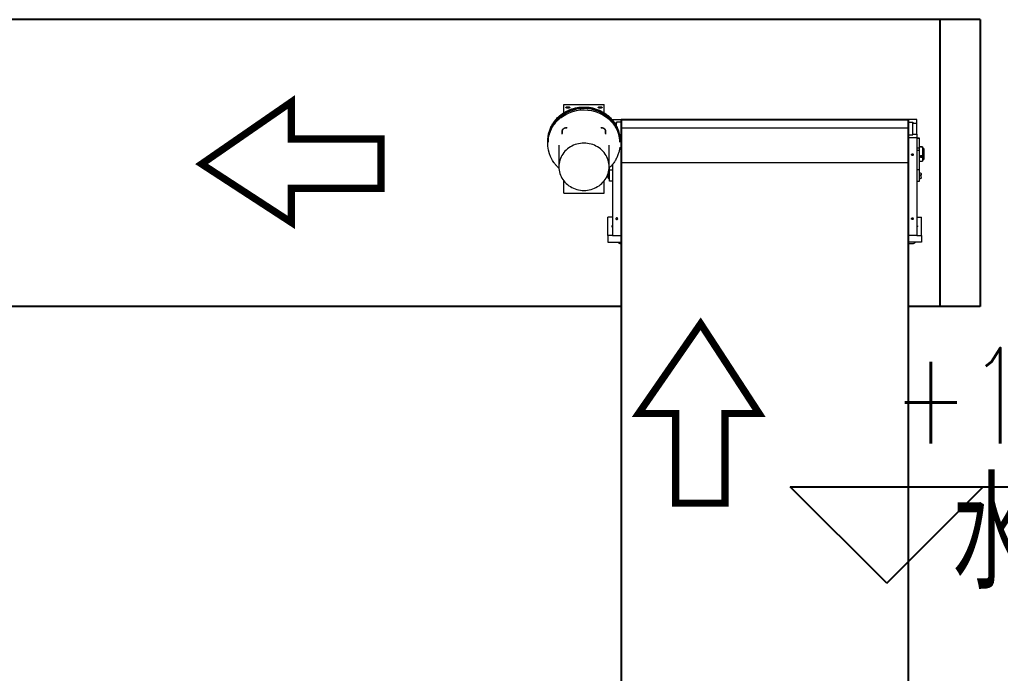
# Model space of a CAD drawing. Extents: x -2187 to 96136, y -11110 to 52208.
# Drawn here: x 56143 to 58876, y 21799 to 23622 of the extents above; entities that cross this region are included whole.
import ezdxf

# ---------------------------------------------------------------- set-up
doc = ezdxf.new("R2010")
doc.units = 0
doc.header["$LTSCALE"] = 1000
doc.header["$MEASUREMENT"] = 0
for name, color, linetype in [('DIM_ELEV', 3, 'Continuous'), ('DIM_SYMB', 3, 'Continuous'), ('PUB_TEXT', 7, 'Continuous'), ('设备型号', 7, 'Continuous')]:
    doc.layers.add(name, color=color, linetype=linetype)
doc.styles.add('_TCH_DIM', font='SIMPLEX', dxfattribs={"bigfont": 'GBCBIG'})
doc.styles.get("Standard").update_dxf_attribs({"font": 'gbenor.shx', "bigfont": 'gbcbig.shx'})

msp = doc.modelspace()

# ---------------------------------------------------------------- linework, layer by layer
for p, q in [((58707.57, 23622.073), (58707.57, 22821.944)), ((58819.616, 23622.073), (58819.616, 22821.944))]:
    msp.add_line(p, q)
at = {"color": 7, "linetype": 'Continuous', "lineweight": 15}
for p, q in [((57659.647, 23362.333), (57659.647, 23385.632)), ((57659.647, 23385.632), (57771.647, 23385.632)), ((57771.647, 23362.421), (57771.647, 23385.632)), ((57795.147, 23343.533), (57819.147, 23343.533)), ((57795.147, 23342.114), (57795.147, 23343.533)), ((58643.276, 23343.533), (58619.276, 23343.533)), ((58643.276, 23333.273), (58643.276, 23343.533)), ((57806.147, 23333.273), (57801.586, 23333.273)), ((57819.147, 23335.667), (57806.147, 23335.667)), ((57806.147, 23335.667), (57806.147, 23333.273)), ((57806.147, 23325.239), (57806.147, 23333.273)), ((58619.276, 23319.385), (57820.581, 23319.385)), ((58619.276, 23335.667), (58632.276, 23335.667)), ((58632.276, 23335.667), (58632.276, 23333.273)), ((58632.276, 23333.273), (58643.276, 23333.273)), ((58632.276, 23302.731), (58632.276, 23333.273)), ((58643.276, 23302.731), (58643.276, 23333.273)), ((57819.147, 23300.337), (57814.6, 23300.337)), ((58619.276, 23300.337), (58632.276, 23300.337)), ((58643.276, 23292.471), (58619.276, 23292.471)), ((58632.276, 23300.337), (58632.276, 23302.731)), ((58632.276, 23302.731), (58643.276, 23302.731)), ((58643.276, 23302.731), (58643.276, 23292.471)), ((58643.276, 23292.471), (58643.276, 23019.96)), ((58651.276, 23291.609), (58643.276, 23291.609)), ((58651.276, 23290.385), (58643.276, 23290.385)), ((58651.276, 23290.385), (58651.276, 23291.609)), ((58651.276, 23263.154), (58651.276, 23290.385)), ((57645.564, 23272.188), (57645.564, 23211.665)), ((57785.729, 23211.665), (57785.729, 23272.213)), ((58651.276, 23263.154), (58643.276, 23263.154)), ((58659.476, 23267.385), (58651.276, 23267.385)), ((58651.276, 23256.723), (58651.276, 23263.154)), ((58659.476, 23267.385), (58659.476, 23266.179)), ((58659.476, 23266.179), (58659.476, 23227.385)), ((58662.776, 23262.385), (58660.776, 23262.385)), ((58660.776, 23262.385), (58660.776, 23232.385)), ((58662.776, 23262.385), (58662.776, 23232.385)), ((58651.276, 23256.723), (58643.276, 23256.723)), ((58651.276, 23203.161), (58651.276, 23256.723)), ((58655.476, 23239.601), (58653.976, 23240.415)), ((58656.976, 23240.415), (58655.476, 23239.601)), ((58655.476, 23239.601), (58655.476, 23238.917)), ((58660.776, 23261.385), (58659.476, 23261.385)), ((58660.776, 23261.385), (58659.476, 23261.385)), ((57787.147, 23203.161), (57787.147, 23209.571)), ((57795.147, 23218.044), (57795.147, 23019.96)), ((58619.276, 23222.76), (57820.581, 23222.76)), ((58651.276, 23227.385), (58659.476, 23227.385)), ((58659.476, 23233.385), (58660.776, 23233.385)), ((58659.476, 23233.385), (58660.776, 23233.385)), ((58660.776, 23232.385), (58662.776, 23232.385)), ((57782.647, 23191.004), (57782.647, 23181.607)), ((57787.147, 23203.161), (57795.147, 23203.161)), ((57787.147, 23172.03), (57787.147, 23203.161)), ((58651.276, 23203.161), (58643.276, 23203.161)), ((58651.276, 23172.03), (58651.276, 23203.161)), ((58655.776, 23181.607), (58655.776, 23191.004)), ((57659.647, 23138.269), (57659.647, 23172.069)), ((57771.647, 23138.269), (57771.647, 23172.069)), ((57795.147, 23172.03), (57787.147, 23172.03)), ((58643.276, 23172.03), (58651.276, 23172.03)), ((57659.647, 23138.269), (57771.647, 23138.269)), ((57782.147, 23020.209), (57782.147, 23071.17)), ((57795.147, 23071.17), (57782.147, 23071.17)), ((58643.276, 23071.17), (58656.276, 23071.17)), ((58656.276, 23020.209), (58656.276, 23071.17)), ((57782.147, 23020.209), (57782.147, 23001.415)), ((57795.147, 23020.209), (57782.147, 23020.209)), ((57795.147, 23019.96), (57819.147, 23019.96)), ((58643.276, 23019.96), (58619.276, 23019.96)), ((58643.276, 23020.209), (58656.276, 23020.209)), ((58656.276, 23020.209), (58656.276, 23001.415)), ((57782.147, 23001.415), (57819.147, 23001.415)), ((58656.276, 23001.415), (58619.276, 23001.415)), ((58619.276, 22997.407), (58631.776, 22997.407))]:
    msp.add_line(p, q, dxfattribs=at)
at = {"color": 7, "linetype": 'Continuous', "lineweight": 15, "flags": 128}
for points in [[(57815.647, 23283.489), (57815.471, 23289.056), (57814.945, 23294.603), (57814.07, 23300.111), (57812.849, 23305.561), (57811.287, 23310.933), (57809.389, 23316.209), (57807.161, 23321.37), (57804.612, 23326.398), (57801.751, 23331.275), (57798.587, 23335.985), (57795.132, 23340.51), (57791.398, 23344.834), (57787.397, 23348.943), (57783.145, 23352.823), (57778.656, 23356.458), (57773.945, 23359.838), (57769.029, 23362.949), (57763.926, 23365.781), (57758.653, 23368.324), (57753.229, 23370.569), (57747.674, 23372.509), (57742.005, 23374.135), (57736.245, 23375.443), (57730.411, 23376.428), (57724.526, 23377.087), (57718.61, 23377.417), (57712.683, 23377.417), (57706.767, 23377.087), (57700.882, 23376.428), (57695.049, 23375.443), (57689.288, 23374.135), (57683.62, 23372.509), (57678.064, 23370.569), (57672.64, 23368.324), (57667.368, 23365.781), (57662.264, 23362.949), (57657.349, 23359.838), (57652.638, 23356.458), (57648.148, 23352.823), (57643.896, 23348.943), (57639.896, 23344.834), (57636.161, 23340.51), (57632.706, 23335.985), (57629.542, 23331.275), (57626.681, 23326.398), (57624.132, 23321.37), (57621.905, 23316.209), (57620.007, 23310.933), (57618.444, 23305.561), (57617.224, 23300.111), (57616.349, 23294.603), (57615.822, 23289.056), (57615.647, 23283.489)], [(57815.647, 23280.069), (57815.471, 23285.636), (57814.945, 23291.183), (57814.07, 23296.691), (57812.849, 23302.141), (57811.287, 23307.513), (57809.389, 23312.789), (57807.161, 23317.95), (57804.612, 23322.978), (57801.751, 23327.855), (57798.587, 23332.564), (57795.132, 23337.089), (57791.398, 23341.414), (57787.397, 23345.523), (57783.145, 23349.403), (57778.656, 23353.038), (57773.945, 23356.418), (57769.029, 23359.529), (57763.926, 23362.361), (57758.653, 23364.904), (57753.229, 23367.149), (57747.674, 23369.088), (57742.005, 23370.715), (57736.245, 23372.023), (57730.411, 23373.008), (57724.526, 23373.667), (57718.61, 23373.997), (57712.683, 23373.997), (57706.767, 23373.667), (57700.882, 23373.008), (57695.049, 23372.023), (57689.288, 23370.715), (57683.62, 23369.088), (57678.064, 23367.149), (57672.64, 23364.904), (57667.368, 23362.361), (57662.264, 23359.529), (57657.349, 23356.418), (57652.638, 23353.038), (57648.148, 23349.403), (57643.896, 23345.523), (57639.896, 23341.414), (57636.161, 23337.089), (57632.706, 23332.564), (57629.542, 23327.855), (57626.681, 23322.978), (57624.132, 23317.95), (57621.905, 23312.789), (57620.007, 23307.513), (57618.444, 23302.141), (57617.224, 23296.691), (57616.349, 23291.183), (57615.822, 23285.636), (57615.647, 23280.069)], [(57676.147, 23377.082), (57675.959, 23376.595), (57675.41, 23376.141), (57674.536, 23375.752), (57673.397, 23375.453), (57672.07, 23375.265), (57670.647, 23375.201), (57669.223, 23375.265), (57667.897, 23375.453), (57666.758, 23375.752), (57665.884, 23376.141), (57665.334, 23376.595), (57665.147, 23377.082), (57665.334, 23377.569), (57665.884, 23378.022), (57666.758, 23378.412), (57667.897, 23378.711), (57669.223, 23378.899), (57670.647, 23378.963), (57672.07, 23378.899), (57673.397, 23378.711), (57674.536, 23378.412), (57675.41, 23378.022), (57675.959, 23377.569), (57676.147, 23377.082)], [(57766.147, 23377.082), (57765.959, 23376.595), (57765.41, 23376.141), (57764.536, 23375.752), (57763.397, 23375.453), (57762.07, 23375.265), (57760.647, 23375.201), (57759.223, 23375.265), (57757.897, 23375.453), (57756.758, 23375.752), (57755.884, 23376.141), (57755.334, 23376.595), (57755.147, 23377.082), (57755.334, 23377.569), (57755.884, 23378.022), (57756.758, 23378.412), (57757.897, 23378.711), (57759.223, 23378.899), (57760.647, 23378.963), (57762.07, 23378.899), (57763.397, 23378.711), (57764.536, 23378.412), (57765.41, 23378.022), (57765.959, 23377.569), (57766.147, 23377.082)], [(57645.839, 23207.982), (57645.442, 23208.336), (57644.896, 23208.832), (57643.301, 23210.324), (57641.765, 23211.83), (57640.281, 23213.357), (57638.839, 23214.912), (57637.435, 23216.503), (57636.061, 23218.138), (57634.71, 23219.825), (57633.341, 23221.627), (57632.901, 23222.227), (57632.114, 23223.305), (57630.175, 23226.141), (57628.171, 23229.362), (57626.193, 23232.845), (57622.626, 23240.168), (57619.722, 23247.765), (57616.927, 23258.22), (57615.405, 23268.921), (57615.181, 23279.721), (57616.259, 23290.474), (57618.621, 23301.036), (57622.227, 23311.265), (57625.111, 23317.479), (57628.389, 23323.395), (57629.71, 23325.537), (57631.012, 23327.522), (57632.267, 23329.315), (57633.11, 23330.475), (57633.504, 23331.012), (57633.799, 23331.407), (57634.095, 23331.798), (57637.713, 23336.251), (57642.331, 23341.156), (57642.971, 23341.779), (57643.622, 23342.4), (57644.284, 23343.019), (57644.959, 23343.637), (57645.646, 23344.254), (57646.453, 23344.962), (57647.217, 23345.623), (57648.589, 23346.798), (57652.027, 23349.508), (57655.985, 23352.32), (57664.843, 23357.713), (57674.333, 23362.265), (57684.291, 23365.863), (57694.606, 23368.464), (57705.162, 23370.029), (57715.839, 23370.541), (57726.514, 23369.99), (57737.063, 23368.387), (57747.368, 23365.749), (57757.311, 23362.114), (57763.056, 23359.473), (57768.61, 23356.502), (57773.928, 23353.232), (57778.811, 23349.837), (57782.989, 23346.553), (57784.357, 23345.374), (57785.118, 23344.71), (57785.504, 23344.371), (57785.785, 23344.121), (57789.989, 23340.121), (57793.821, 23335.967), (57794.477, 23335.197), (57795.126, 23334.417), (57795.77, 23333.625), (57796.408, 23332.82), (57797.042, 23332), (57797.673, 23331.165), (57798.4, 23330.175), (57799.251, 23328.995), (57800.512, 23327.176), (57801.819, 23325.162), (57804.465, 23320.693), (57806.974, 23315.883), (57809.206, 23310.927), (57812.145, 23302.796), (57814.3, 23294.44), (57815.647, 23285.927), (57815.647, 23285.927)], [(57785.729, 23211.665), (57785.551, 23216.363), (57785.016, 23221.037), (57784.127, 23225.664), (57782.89, 23230.219), (57781.31, 23234.679), (57779.396, 23239.022), (57777.157, 23243.226), (57774.604, 23247.269), (57771.751, 23251.131), (57768.611, 23254.791), (57765.202, 23258.232), (57761.541, 23261.435), (57757.646, 23264.385), (57753.536, 23267.066), (57749.234, 23269.465), (57744.76, 23271.569), (57740.138, 23273.368), (57735.391, 23274.853), (57730.544, 23276.016), (57725.62, 23276.85), (57720.646, 23277.353), (57715.647, 23277.521), (57710.647, 23277.353), (57705.673, 23276.85), (57700.75, 23276.016), (57695.902, 23274.853), (57691.155, 23273.368), (57686.533, 23271.569), (57682.06, 23269.465), (57677.757, 23267.066), (57673.648, 23264.385), (57669.753, 23261.435), (57666.091, 23258.232), (57662.682, 23254.791), (57659.543, 23251.131), (57656.69, 23247.269), (57654.137, 23243.226), (57651.898, 23239.022), (57649.983, 23234.679), (57648.403, 23230.219), (57647.166, 23225.664), (57646.278, 23221.037), (57645.743, 23216.363), (57645.564, 23211.665), (57645.743, 23206.967), (57646.278, 23202.293), (57647.166, 23197.666), (57648.403, 23193.111), (57649.983, 23188.651), (57651.898, 23184.307), (57654.137, 23180.103), (57656.69, 23176.06), (57659.543, 23172.199), (57662.682, 23168.538), (57666.091, 23165.098), (57669.753, 23161.894), (57673.648, 23158.945), (57677.757, 23156.263), (57682.06, 23153.865), (57686.533, 23151.76), (57691.155, 23149.961), (57695.902, 23148.477), (57700.75, 23147.314), (57705.673, 23146.479), (57710.647, 23145.977), (57715.647, 23145.809), (57720.646, 23145.977), (57725.62, 23146.479), (57730.544, 23147.314), (57735.391, 23148.477), (57740.138, 23149.961), (57744.76, 23151.76), (57749.234, 23153.865), (57753.536, 23156.263), (57757.646, 23158.945), (57761.541, 23161.894), (57765.202, 23165.098), (57768.611, 23168.538), (57771.751, 23172.199), (57774.604, 23176.06), (57777.157, 23180.103), (57779.396, 23184.307), (57781.31, 23188.651), (57782.89, 23193.111), (57784.127, 23197.666), (57785.016, 23202.293), (57785.551, 23206.967), (57785.729, 23211.665)], [(58653.853, 23267.385), (58654.563, 23267.464), (58655.476, 23267.496)], [(58655.476, 23267.496), (58656.389, 23267.464), (58657.099, 23267.385)], [(58628.776, 23245.486), (58628.966, 23246.385), (58629.508, 23247.147), (58630.319, 23247.656), (58631.276, 23247.835), (58632.233, 23247.656), (58633.044, 23247.147), (58633.586, 23246.385), (58633.776, 23245.486), (58633.586, 23244.587), (58633.044, 23243.825), (58632.233, 23243.316), (58631.276, 23243.137), (58630.319, 23243.316), (58629.508, 23243.825), (58628.966, 23244.587), (58628.776, 23245.486)], [(58653.09, 23240.545), (58653.271, 23239.687), (58653.789, 23238.959), (58654.563, 23238.473), (58655.476, 23238.302), (58656.389, 23238.473), (58657.164, 23238.959), (58657.681, 23239.687), (58657.863, 23240.545), (58657.681, 23241.403), (58657.164, 23242.13), (58656.389, 23242.617), (58655.476, 23242.787), (58654.563, 23242.617), (58653.789, 23242.13), (58653.271, 23241.403), (58653.09, 23240.545)], [(57787.147, 23195.14), (57785.571, 23194.418), (57784.311, 23193.627), (57783.393, 23192.782), (57782.834, 23191.902), (57782.647, 23191.004), (57782.834, 23190.105), (57783.393, 23189.225), (57784.311, 23188.38), (57785.571, 23187.589), (57787.147, 23186.867)], [(57782.647, 23181.607), (57782.834, 23180.708), (57783.393, 23179.828), (57784.311, 23178.984), (57785.571, 23178.192), (57787.147, 23177.47)], [(58651.276, 23195.14), (58652.852, 23194.418), (58654.111, 23193.627), (58655.03, 23192.782), (58655.589, 23191.902), (58655.776, 23191.004), (58655.589, 23190.105), (58655.03, 23189.225), (58654.111, 23188.38), (58652.852, 23187.589), (58651.276, 23186.867)], [(58655.776, 23181.607), (58655.589, 23180.708), (58655.03, 23179.828), (58654.111, 23178.984), (58652.852, 23178.192), (58651.276, 23177.47)], [(57795.147, 23047.557), (57794.232, 23047.177), (57793.447, 23046.671), (57792.999, 23046.118), (57792.908, 23045.546), (57793.179, 23044.98), (57793.8, 23044.448), (57794.74, 23043.974), (57795.147, 23043.822)], [(57809.647, 23066.944), (57809.456, 23067.843), (57808.915, 23068.606), (57808.103, 23069.115), (57807.147, 23069.294), (57806.19, 23069.115), (57805.379, 23068.606), (57804.837, 23067.843), (57804.647, 23066.944), (57804.837, 23066.045), (57805.379, 23065.283), (57806.19, 23064.774), (57807.147, 23064.595), (57808.103, 23064.774), (57808.915, 23065.283), (57809.456, 23066.045), (57809.647, 23066.944)], [(58628.776, 23066.944), (58628.966, 23067.843), (58629.508, 23068.606), (58630.319, 23069.115), (58631.276, 23069.294), (58632.233, 23069.115), (58633.044, 23068.606), (58633.586, 23067.843), (58633.776, 23066.944), (58633.586, 23066.045), (58633.044, 23065.283), (58632.233, 23064.774), (58631.276, 23064.595), (58630.319, 23064.774), (58629.508, 23065.283), (58628.966, 23066.045), (58628.776, 23066.944)], [(58643.276, 23047.557), (58644.191, 23047.177), (58644.976, 23046.671), (58645.424, 23046.118), (58645.515, 23045.546), (58645.244, 23044.98), (58644.623, 23044.448), (58643.683, 23043.974), (58643.276, 23043.822)]]:
    msp.add_lwpolyline(points, dxfattribs=at)
at = {"color": 7, "linetype": 'Continuous', "lineweight": 15}
for centre, radius, start, end in [((58655.289, 23240.545), 1.545, 148.214479, 211.785521), ((58655.457, 23240.418), 1.754, 89.375626, 147.586851), ((58655.457, 23240.671), 1.754, 212.413149, 270.624374), ((58655.495, 23240.418), 1.754, 32.413149, 90.624374), ((58655.495, 23240.671), 1.754, 269.375626, 327.586851), ((58655.663, 23240.545), 1.545, 328.214479, 31.785521), ((57818.247, 23007.407), 10, 216.811618, 270), ((58631.776, 23007.407), 10, 270, 323.188382)]:
    msp.add_arc(centre, radius, start, end, dxfattribs=at)
for points, knots in [([(57615.315, 23281.058), (57615.229, 23283.212), (57614.997, 23288.967), (57616.08, 23298.298), (57618.401, 23308.872), (57621.581, 23317.854), (57625.02, 23325.248), (57627.634, 23329.95), (57629.675, 23333.251), (57630.965, 23335.221), (57632.115, 23336.852), (57632.958, 23338.003), (57633.469, 23338.697), (57633.798, 23339.136), (57635.146, 23340.915), (57637.867, 23344.259), (57640.93, 23347.515), (57642.971, 23349.509), (57643.623, 23350.133), (57644.285, 23350.755), (57644.96, 23351.376), (57645.682, 23352.028), (57646.436, 23352.693), (57647.418, 23353.544), (57649.228, 23355.118), (57652.128, 23357.394), (57657.45, 23361.185), (57664.778, 23365.673), (57674.261, 23370.233), (57684.236, 23373.845), (57694.569, 23376.456), (57705.144, 23378.026), (57715.839, 23378.54), (57726.533, 23377.987), (57737.101, 23376.379), (57747.423, 23373.731), (57756.059, 23370.568), (57763.086, 23367.329), (57768.635, 23364.353), (57773.885, 23361.109), (57778.679, 23357.767), (57782.118, 23355.082), (57784.156, 23353.296), (57784.994, 23352.564), (57785.47, 23352.145), (57787.139, 23350.651), (57790.005, 23347.917), (57792.821, 23344.861), (57794.479, 23342.918), (57795.129, 23342.139), (57795.773, 23341.348), (57796.412, 23340.544), (57797.046, 23339.727), (57797.712, 23338.849), (57798.446, 23337.85), (57799.402, 23336.532), (57800.56, 23334.876), (57802.336, 23332.136), (57804.547, 23328.405), (57807.026, 23323.669), (57809.701, 23317.743), (57812.268, 23310.616), (57814.473, 23302.26), (57815.255, 23296.572), (57815.647, 23293.726)], [0, 0, 0, 0, 0.02228494, 0.05952756, 0.09673308, 0.1338753, 0.15723946, 0.1802183, 0.18874912, 0.19678122, 0.2041724, 0.20900954, 0.21125536, 0.21291809, 0.21457022, 0.23387788, 0.25646875, 0.25945994, 0.26246878, 0.26549907, 0.26855458, 0.27163909, 0.27522176, 0.2785906, 0.28461418, 0.29916798, 0.31525823, 0.34947844, 0.38401363, 0.4185909, 0.45320047, 0.48783235, 0.52247559, 0.5571188, 0.59175058, 0.62635998, 0.66093698, 0.68166948, 0.70238498, 0.72298907, 0.74268435, 0.76035225, 0.76637566, 0.76974448, 0.77145809, 0.77271298, 0.792122, 0.81108574, 0.81448544, 0.81789977, 0.82133411, 0.82479387, 0.82828444, 0.83181131, 0.83595622, 0.84086322, 0.84834043, 0.85646763, 0.87408603, 0.89254342, 0.91109008, 0.94068742, 0.97032836, 1, 1, 1, 1]), ([(57624.182, 23321.388), (57624.466, 23322.017), (57625.489, 23324.278), (57627.516, 23327.968), (57629.739, 23331.663), (57631.533, 23334.368), (57632.701, 23336.002), (57633.702, 23337.349), (57634.514, 23338.429), (57635.291, 23339.427), (57636.038, 23340.361), (57636.789, 23341.278), (57637.547, 23342.18), (57639.276, 23344.186), (57642.114, 23347.254), (57644.946, 23349.972), (57646.594, 23351.459), (57647.066, 23351.878), (57647.895, 23352.608), (57649.909, 23354.387), (57653.313, 23357.062), (57658.065, 23360.389), (57663.28, 23363.618), (57668.796, 23366.579), (57675.787, 23369.797), (57684.385, 23372.934), (57694.664, 23375.549), (57705.19, 23377.121), (57715.838, 23377.637), (57726.485, 23377.083), (57737.004, 23375.472), (57747.272, 23372.821), (57756.077, 23369.572), (57763.465, 23366.108), (57769.528, 23362.742), (57774.74, 23359.369), (57779.054, 23356.233), (57781.904, 23353.945), (57783.679, 23352.364), (57784.708, 23351.452), (57785.569, 23350.672), (57786.454, 23349.848), (57787.286, 23349.054), (57788.1, 23348.259), (57788.899, 23347.461), (57790.647, 23345.673), (57793.364, 23342.703), (57795.767, 23339.754), (57797.11, 23337.989), (57797.439, 23337.554), (57798.006, 23336.787), (57798.974, 23335.479), (57800.3, 23333.576), (57801.771, 23331.295), (57803.258, 23328.831), (57804.72, 23326.235), (57806.122, 23323.553), (57807.438, 23320.814), (57809.709, 23315.664), (57812.399, 23307.906), (57814.572, 23298.773), (57815.014, 23293.033), (57815.182, 23290.862)], [0, 0, 0, 0, 0.00824105, 0.02962577, 0.05003186, 0.05943083, 0.06805929, 0.07377066, 0.07924889, 0.0839971, 0.0886909, 0.09334025, 0.09795504, 0.10254511, 0.12448506, 0.14694585, 0.14839732, 0.1503784, 0.15429867, 0.16128033, 0.18170839, 0.20453341, 0.22842, 0.25243939, 0.2764853, 0.31659917, 0.35676113, 0.39695557, 0.43716628, 0.47737698, 0.51757142, 0.55773338, 0.59784725, 0.62456232, 0.65124442, 0.67758801, 0.69622932, 0.71305102, 0.72003268, 0.72395295, 0.72907338, 0.73359869, 0.73807313, 0.74250574, 0.74690555, 0.7512814, 0.77178996, 0.79412855, 0.7960402, 0.79796389, 0.80056133, 0.80730428, 0.81718535, 0.82798762, 0.83945975, 0.85135025, 0.86340976, 0.87549348, 0.8875865, 0.93063545, 0.97377066, 1, 1, 1, 1]), ([(57681.289, 23364.897), (57681.243, 23364.881), (57681.152, 23364.85), (57681.06, 23364.819), (57681.014, 23364.803)], [0, 0, 0, 0, 0.499996521, 1, 1, 1, 1]), ([(57750.618, 23364.684), (57750.573, 23364.7), (57750.483, 23364.731), (57750.394, 23364.762), (57750.349, 23364.778)], [0, 0, 0, 0, 0.50000304, 1, 1, 1, 1]), ([(57668.631, 23319.811), (57667.931, 23319.826), (57666.811, 23319.85), (57665.45, 23319.888), (57664.558, 23319.911), (57663.308, 23319.796), (57661.522, 23319.437), (57659.337, 23318.481), (57657.394, 23317.1), (57655.824, 23315.346), (57654.7, 23313.338), (57654.231, 23311.71), (57654.07, 23310.577), (57654.011, 23309.849), (57654.045, 23308.801), (57654.071, 23307.451), (57654.114, 23305.333), (57654.138, 23303.708), (57654.154, 23302.613)], [0, 0, 0, 0, 0.074413391, 0.119084524, 0.144737454, 0.169224622, 0.252384161, 0.337323062, 0.423197414, 0.509240515, 0.59456131, 0.678328796, 0.699001423, 0.724301791, 0.761479462, 0.816608445, 0.876502734, 1, 1, 1, 1]), ([(57667.777, 23319.534), (57667.362, 23319.534), (57666.528, 23319.534), (57665.457, 23319.533), (57664.592, 23319.532), (57663.424, 23319.471), (57661.77, 23319.147), (57659.737, 23318.285), (57657.932, 23317.007), (57656.481, 23315.375), (57655.455, 23313.503), (57655.045, 23311.985), (57654.911, 23310.935), (57654.879, 23310.238), (57654.884, 23309.222), (57654.882, 23307.882), (57654.882, 23306.177), (57654.882, 23304.958), (57654.882, 23304.27)], [0, 0, 0, 0, 0.05020764, 0.10084754, 0.12938352, 0.15477099, 0.24223244, 0.33169631, 0.42231733, 0.51305294, 0.60293022, 0.69096936, 0.7126631, 0.73900926, 0.78064258, 0.84329595, 0.91138592, 1, 1, 1, 1]), ([(57776.879, 23303.095), (57776.885, 23303.561), (57776.903, 23304.735), (57776.939, 23306.558), (57776.964, 23308.376), (57777.021, 23309.715), (57776.955, 23310.573), (57776.796, 23311.706), (57776.329, 23313.333), (57775.208, 23315.342), (57773.641, 23317.097), (57771.7, 23318.48), (57769.515, 23319.44), (57767.73, 23319.801), (57766.479, 23319.919), (57765.586, 23319.896), (57764.333, 23319.861), (57763.321, 23319.836), (57762.729, 23319.821)], [0, 0, 0, 0, 0.05415729, 0.13650623, 0.21185723, 0.26540086, 0.2914473, 0.31273295, 0.39899708, 0.48688219, 0.5755336, 0.6640339, 0.75159387, 0.83734394, 0.86260158, 0.88904783, 0.93509426, 1, 1, 1, 1]), ([(57776.155, 23304.742), (57776.155, 23304.807), (57776.155, 23305.578), (57776.156, 23306.996), (57776.15, 23308.802), (57776.163, 23310.107), (57776.126, 23310.935), (57775.992, 23311.985), (57775.582, 23313.503), (57774.556, 23315.375), (57773.105, 23317.007), (57771.3, 23318.285), (57769.267, 23319.147), (57767.613, 23319.471), (57766.444, 23319.532), (57765.579, 23319.533), (57764.612, 23319.534), (57763.881, 23319.534), (57763.569, 23319.534)], [0, 0, 0, 0, 0.00865913, 0.10256488, 0.18848461, 0.24888069, 0.2761193, 0.29854789, 0.38956926, 0.48249104, 0.57630022, 0.66999093, 0.7624853, 0.85290941, 0.87915685, 0.90865946, 0.96101473, 1, 1, 1, 1]), ([(57815.647, 23266.424), (57815.193, 23263.209), (57814.285, 23256.781), (57811.977, 23248.681), (57809.526, 23242.066), (57807.212, 23236.855), (57804.609, 23231.852), (57801.863, 23227.229), (57799.677, 23223.967), (57798.285, 23222.09), (57797.57, 23221.121), (57796.818, 23220.131), (57795.906, 23218.971), (57794.998, 23217.855), (57793.174, 23215.683), (57790.292, 23212.523), (57787.382, 23209.711), (57785.78, 23208.274), (57785.61, 23208.121)], [0, 0, 0, 0, 0.14703312, 0.29389301, 0.37939907, 0.46480077, 0.54997615, 0.63202657, 0.70509168, 0.72489047, 0.73591516, 0.75864108, 0.78013921, 0.80137764, 0.82242177, 0.90570826, 0.98997691, 1, 1, 1, 1]), ([(58658.476, 23240.545), (58658.446, 23240.827), (58658.386, 23241.386), (58657.928, 23242.153), (58657.244, 23242.775), (58656.339, 23243.184), (58655.301, 23243.299), (58654.256, 23243.071), (58653.352, 23242.517), (58652.722, 23241.728), (58652.499, 23241.024), (58652.46, 23240.355), (58652.579, 23239.712), (58653.02, 23238.983), (58653.709, 23238.406), (58654.613, 23238.034), (58655.651, 23237.931), (58656.696, 23238.137), (58657.601, 23238.642), (58658.228, 23239.383), (58658.459, 23240.067), (58658.473, 23240.455), (58658.476, 23240.545)], [0, 0, 0, 0, 0.0490944, 0.09731466, 0.14793058, 0.20201966, 0.25902198, 0.31741452, 0.37559364, 0.43174529, 0.48418792, 0.5, 0.5490944, 0.59731466, 0.64793058, 0.70201966, 0.75902198, 0.81741452, 0.87559364, 0.93174529, 0.98418792, 1, 1, 1, 1]), ([(58653.976, 23241.359), (58654.244, 23241.528), (58654.745, 23241.845), (58655.244, 23242.068), (58655.476, 23242.172)], [0, 0, 0, 0, 0.53474673, 1, 1, 1, 1]), ([(58655.476, 23238.917), (58655.208, 23239.086), (58654.707, 23239.403), (58654.208, 23239.627), (58653.976, 23239.731)], [0, 0, 0, 0, 0.53474673, 1, 1, 1, 1]), ([(58655.476, 23242.172), (58655.744, 23242.051), (58656.245, 23241.824), (58656.744, 23241.506), (58656.976, 23241.359)], [0, 0, 0, 0, 0.534746729, 1, 1, 1, 1]), ([(58656.976, 23239.731), (58656.708, 23239.609), (58656.207, 23239.382), (58655.708, 23239.065), (58655.476, 23238.917)], [0, 0, 0, 0, 0.53474673, 1, 1, 1, 1])]:
    msp.add_open_spline(points, degree=3, knots=knots, dxfattribs=at)
for points in [[(58653.976, 23241.359), (58653.976, 23241.11), (58653.976, 23240.613), (58653.976, 23240.025), (58653.976, 23239.731)], [(58656.976, 23239.731), (58656.976, 23240.025), (58656.976, 23240.613), (58656.976, 23241.11), (58656.976, 23241.359)]]:
    msp.add_open_spline(points, degree=3, dxfattribs=at)
at = {"layer": 'DIM_ELEV'}
for p, q in [((58559.636, 22050.889), (58290.836, 22319.689)), ((58290.836, 22319.689), (59590.036, 22319.689)), ((58559.636, 22050.889), (58828.436, 22319.689))]:
    msp.add_line(p, q, dxfattribs=at)
at = {"layer": 'DIM_SYMB', "const_width": 20}
for points in [[(57150.025, 23288.94), (56900.025, 23288.94), (56900.025, 23392.27), (56650.025, 23219.448), (56900.025, 23056.63), (56900.025, 23151.394), (57150.025, 23151.394), (57150.025, 23288.94)], [(57971.404, 22273.89), (57971.404, 22523.89), (57868.074, 22523.89), (58040.896, 22773.89), (58203.714, 22523.89), (58108.951, 22523.89), (58108.951, 22273.89), (57971.404, 22273.89)]]:
    msp.add_lwpolyline(points, close=True, dxfattribs=at)
at = {"layer": '设备型号', "color": 6}
for p, q in [((58819.616, 23622.073), (39073.688, 23622.073)), ((57819.147, 23343.533), (57819.147, 21476.284)), ((57819.147, 23343.533), (58619.276, 23343.533)), ((58619.276, 23343.533), (58619.276, 19976.04)), ((57819.147, 22821.944), (39073.688, 22821.944)), ((58819.616, 22821.944), (58619.276, 22821.944))]:
    msp.add_line(p, q, dxfattribs=at)

# ---------------------------------------------------------------- texts
at = {"layer": 'PUB_TEXT', "style": '_TCH_DIM', "width": 0.705882}
msp.add_text('+1600', height=266.56, dxfattribs=at).set_placement((58577.556, 22439.78))
at = {"layer": 'PUB_TEXT'}
msp.add_text('水平输送线', height=302.4794, dxfattribs=at).set_placement((58742.104, 22035.11))

doc.saveas('drawing.dxf')
